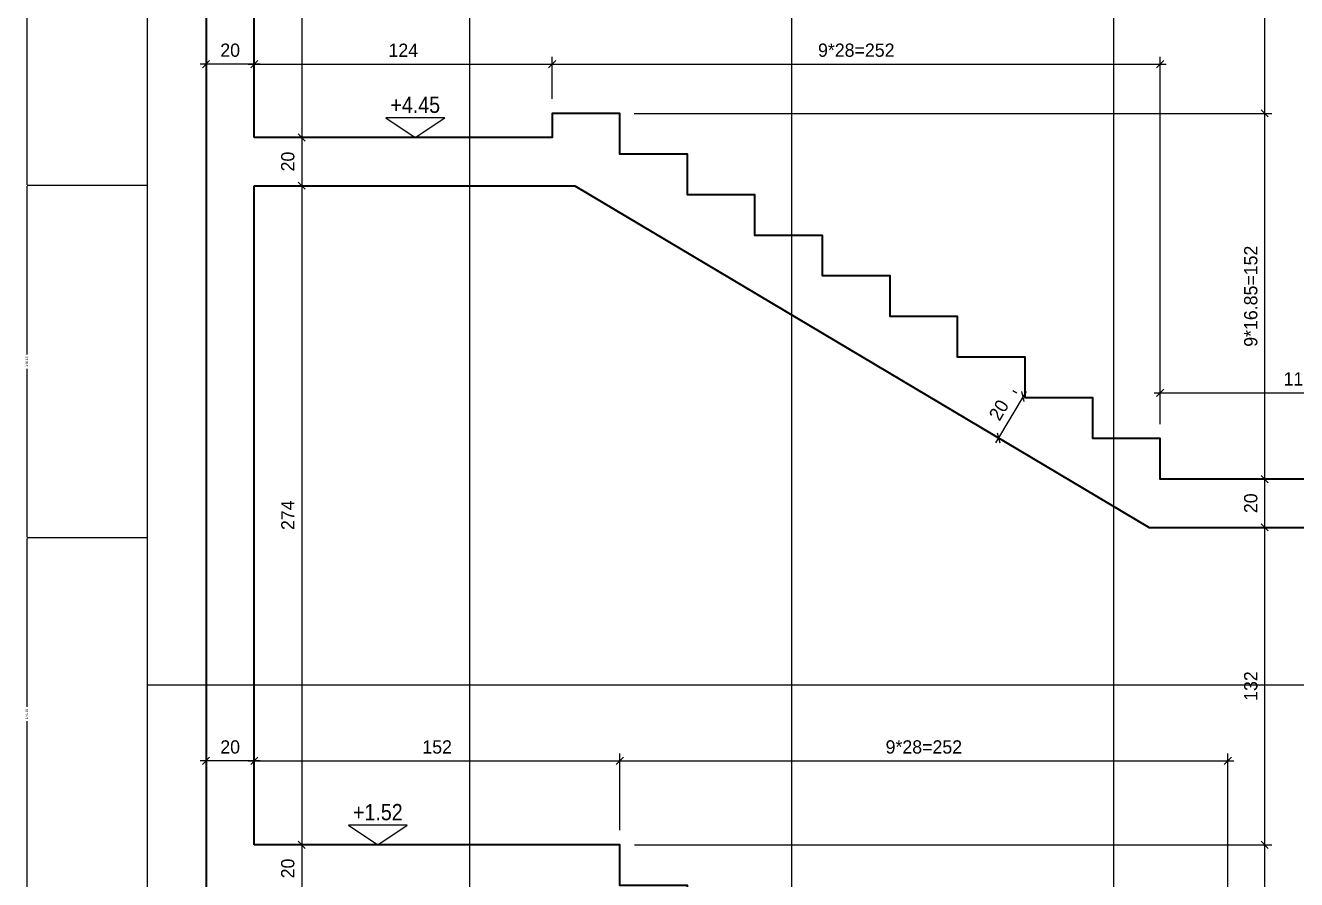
# Model space of a CAD drawing. Header units: inches. Extents: x -5298 to 11252, y 8210 to 22495.
# Drawn here: x 7526 to 8053, y 16194 to 16549 of the extents above; entities that cross this region are included whole.
import ezdxf
from ezdxf.enums import TextEntityAlignment as Align

# ---------------------------------------------------------------- set-up
doc = ezdxf.new("R2010")
doc.units = ezdxf.units.IN
doc.header["$LTSCALE"] = 55
doc.header["$MEASUREMENT"] = 0
doc.layers.get('Defpoints').update_dxf_attribs({"color": 40})
for name, color, linetype in [('BEAM', 3, 'Continuous'), ('dim', 2, 'Continuous'), ('otm-text', 1, 'Continuous'), ('P-lines', 3, 'Continuous')]:
    doc.layers.add(name, color=color, linetype=linetype)
doc.layers.add('W-Conc', color=3, linetype='Continuous', lineweight=40)
doc.styles.add('danmm', font='danmm.shx', dxfattribs={"width": 0.9})
doc.styles.add('HEBTXT', font='hebtxt-weld.shx')
doc.styles.add('ROMANS', font='romans')
doc.styles.get("Standard").update_dxf_attribs({"font": 'arial.ttf'})
doc.dimstyles.new('25', dxfattribs={"dimtxt": 5.5, "dimasz": 3, "dimexe": 3, "dimexo": 6, "dimgap": 3, "dimtad": 1, "dimdec": 0, "dimrnd": 0.5, "dimtxsty": 'HEBTXT', "dimblk1": 'OBLIQUE', "dimblk2": 'OBLIQUE', "dimsah": 1, "dimcen": 1, "dimdle": 2.5, "dimclre": 9, "dimclrt": 3, "dimazin": 3, "dimtfac": 1, "dimtdec": 0, "dimtix": 1, "dimtmove": 2, "dimatfit": 3, "dimldrblk": 'OBLIQUE'})
doc.dimstyles.get("Standard").update_dxf_attribs({"dimtxt": 2.5, "dimasz": 2.5, "dimexe": 1.25, "dimexo": 0.625, "dimtad": 1, "dimtxsty": 'Standard', "dimcen": 2.5, "dimazin": 3, "dimtfac": 1, "dimtmove": 0, "dimatfit": 3})

# ---------------------------------------------------------------- blocks, each defined once
blk = doc.blocks.new('MF1')
blk.add_lwpolyline([(30, 20), (0, 0), (-30, 20)], close=True)
at = {"style": 'ROMANS'}
blk.add_attdef('0', text='', height=6, dxfattribs=at).set_placement((0, 25), align=Align.CENTER)
blk = doc.blocks.new('_OBLIQUE')
at = {"color": 0, "linetype": 'ByBlock'}
blk.add_line((-0.5, -0.5), (0.5, 0.5), dxfattribs=at)
blk = doc.blocks.new('*D1332')
at = {"layer": 'Defpoints', "color": 0, "linetype": 'Continuous', "ltscale": 5, "transparency": 16777216}
for p in [(7940.18, 16394.16, 0.34), (7929.14, 16377.6), (7930.02, 16377.08, 0)]:
    blk.add_point(p, dxfattribs=at)
at = {"layer": 'dim', "color": 0, "linetype": 'Continuous', "lineweight": -2, "ltscale": 5, "transparency": 16777216}
blk.add_line((7940.59, 16396.83), (7927.86, 16375.45), dxfattribs=at)
at = {"layer": 'dim', "color": 9, "linetype": 'Continuous', "lineweight": -2, "ltscale": 5, "transparency": 16777216}
for p, q in [((7935.03, 16397.23), (7936.73, 16396.21)), ((7924.86, 16380.15), (7926.57, 16379.14))]:
    blk.add_line(p, q, dxfattribs=at)
at = {"layer": 'dim', "color": 0, "linetype": 'Continuous', "lineweight": -2, "ltscale": 5, "transparency": 16777216, "xscale": 3, "yscale": 3, "zscale": 3}
for p, rotation in [((7939.31, 16394.68), 59.23224426472048), ((7929.14, 16377.6), 239.2322442647205)]:
    blk.add_blockref('_OBLIQUE', p, dxfattribs=dict(at, rotation=rotation))
at = {"layer": 'dim', "color": 3, "linetype": 'Continuous', "ltscale": 5, "transparency": 16777216, "insert": (7929.29, 16389.08), "char_height": 5.5, "attachment_point": 5, "rotation": 59.2322, "style": 'HEBTXT'}
blk.add_mtext('\\A1;20', dxfattribs=at)
blk = doc.blocks.new('*D1347')
at = {"layer": 'Defpoints', "color": 0, "linetype": 'Continuous', "ltscale": 5, "transparency": 16777216}
for p in [(7644.09, 16782.16, -0.16), (7640.33, 16502.16), (7643.03, 16502.16, 0.34)]:
    blk.add_point(p, dxfattribs=at)
at = {"layer": 'dim', "color": 9, "linetype": 'Continuous', "lineweight": -2, "ltscale": 5, "transparency": 16777216}
for p, q in [((7638.09, 16782.16), (7637.33, 16782.16)), ((7637.03, 16502.16), (7637.33, 16502.16))]:
    blk.add_line(p, q, dxfattribs=at)
at = {"layer": 'dim', "color": 0, "linetype": 'Continuous', "lineweight": -2, "ltscale": 5, "transparency": 16777216}
blk.add_line((7640.33, 16784.66), (7640.33, 16499.66), dxfattribs=at)
at = {"layer": 'dim', "color": 0, "linetype": 'Continuous', "lineweight": -2, "ltscale": 5, "transparency": 16777216, "xscale": 3, "yscale": 3, "zscale": 3}
for p, rotation in [((7640.33, 16782.16), 90), ((7640.33, 16502.16), 270)]:
    blk.add_blockref('_OBLIQUE', p, dxfattribs=dict(at, rotation=rotation))
at = {"layer": 'dim', "color": 3, "linetype": 'Continuous', "ltscale": 5, "transparency": 16777216, "insert": (7634.58, 16642.16), "char_height": 5.5, "attachment_point": 5, "rotation": 90, "style": 'HEBTXT'}
blk.add_mtext('\\A1;280', dxfattribs=at)
blk = doc.blocks.new('*D1348')
at = {"layer": 'Defpoints', "color": 0, "linetype": 'Continuous', "ltscale": 5, "transparency": 16777216}
for p in [(7643.03, 16502.16, 0.34), (7640.33, 16482.16), (7643.82, 16482.16, 0)]:
    blk.add_point(p, dxfattribs=at)
at = {"layer": 'dim', "color": 9, "linetype": 'Continuous', "lineweight": -2, "ltscale": 5, "transparency": 16777216}
for p, q in [((7637.03, 16502.16), (7637.33, 16502.16)), ((7637.82, 16482.16), (7637.33, 16482.16))]:
    blk.add_line(p, q, dxfattribs=at)
at = {"layer": 'dim', "color": 0, "linetype": 'Continuous', "lineweight": -2, "ltscale": 5, "transparency": 16777216}
blk.add_line((7640.33, 16504.66), (7640.33, 16479.66), dxfattribs=at)
at = {"layer": 'dim', "color": 0, "linetype": 'Continuous', "lineweight": -2, "ltscale": 5, "transparency": 16777216, "xscale": 3, "yscale": 3, "zscale": 3}
for p, rotation in [((7640.33, 16502.16), 90), ((7640.33, 16482.16), 270)]:
    blk.add_blockref('_OBLIQUE', p, dxfattribs=dict(at, rotation=rotation))
at = {"layer": 'dim', "color": 3, "linetype": 'Continuous', "ltscale": 5, "transparency": 16777216, "insert": (7634.58, 16492.16), "char_height": 5.5, "attachment_point": 5, "rotation": 90, "style": 'HEBTXT'}
blk.add_mtext('\\A1;20', dxfattribs=at)
blk = doc.blocks.new('*D1349')
at = {"layer": 'Defpoints', "color": 0, "linetype": 'Continuous', "ltscale": 5, "transparency": 16777216}
for p in [(7643.82, 16482.16, 0), (7640.33, 16208.81), (7643.56, 16208.81, -0.31)]:
    blk.add_point(p, dxfattribs=at)
at = {"layer": 'dim', "color": 9, "linetype": 'Continuous', "lineweight": -2, "ltscale": 5, "transparency": 16777216}
for p, q in [((7637.82, 16482.16), (7637.33, 16482.16)), ((7637.56, 16208.81), (7637.33, 16208.81))]:
    blk.add_line(p, q, dxfattribs=at)
at = {"layer": 'dim', "color": 0, "linetype": 'Continuous', "lineweight": -2, "ltscale": 5, "transparency": 16777216}
blk.add_line((7640.33, 16484.66), (7640.33, 16206.31), dxfattribs=at)
at = {"layer": 'dim', "color": 0, "linetype": 'Continuous', "lineweight": -2, "ltscale": 5, "transparency": 16777216, "xscale": 3, "yscale": 3, "zscale": 3}
for p, rotation in [((7640.33, 16482.16), 90), ((7640.33, 16208.81), 270)]:
    blk.add_blockref('_OBLIQUE', p, dxfattribs=dict(at, rotation=rotation))
at = {"layer": 'dim', "color": 3, "linetype": 'Continuous', "ltscale": 5, "transparency": 16777216, "insert": (7634.58, 16345.48), "char_height": 5.5, "attachment_point": 5, "rotation": 90, "style": 'HEBTXT'}
blk.add_mtext('\\A1;274', dxfattribs=at)
blk = doc.blocks.new('*D1350')
at = {"layer": 'Defpoints', "color": 0, "linetype": 'Continuous', "ltscale": 5, "transparency": 16777216}
for p in [(7643.56, 16208.81, -0.31), (7640.33, 16189.16), (7642.64, 16189.16, -0.5)]:
    blk.add_point(p, dxfattribs=at)
at = {"layer": 'dim', "color": 9, "linetype": 'Continuous', "lineweight": -2, "ltscale": 5, "transparency": 16777216}
for p, q in [((7637.56, 16208.81), (7637.33, 16208.81)), ((7636.64, 16189.16), (7637.33, 16189.16))]:
    blk.add_line(p, q, dxfattribs=at)
at = {"layer": 'dim', "color": 0, "linetype": 'Continuous', "lineweight": -2, "ltscale": 5, "transparency": 16777216}
blk.add_line((7640.33, 16211.31), (7640.33, 16186.66), dxfattribs=at)
at = {"layer": 'dim', "color": 0, "linetype": 'Continuous', "lineweight": -2, "ltscale": 5, "transparency": 16777216, "xscale": 3, "yscale": 3, "zscale": 3}
for p, rotation in [((7640.33, 16208.81), 90), ((7640.33, 16189.16), 270)]:
    blk.add_blockref('_OBLIQUE', p, dxfattribs=dict(at, rotation=rotation))
at = {"layer": 'dim', "color": 3, "linetype": 'Continuous', "ltscale": 5, "transparency": 16777216, "insert": (7634.58, 16198.98), "char_height": 5.5, "attachment_point": 5, "rotation": 90, "style": 'HEBTXT'}
blk.add_mtext('\\A1;20', dxfattribs=at)
blk = doc.blocks.new('*D1356')
at = {"layer": 'Defpoints', "color": 0, "linetype": 'Continuous', "ltscale": 5, "transparency": 16777216}
for p in [(7772.21, 16208.81, -0.31), (8039.46, 16208.81), (8024.18, 16057.16, -0.31)]:
    blk.add_point(p, dxfattribs=at)
at = {"layer": 'dim', "color": 9, "linetype": 'Continuous', "lineweight": -2, "ltscale": 5, "transparency": 16777216}
for p, q in [((7778.21, 16208.81), (8042.46, 16208.81)), ((8030.18, 16057.16), (8042.46, 16057.16))]:
    blk.add_line(p, q, dxfattribs=at)
at = {"layer": 'dim', "color": 0, "linetype": 'Continuous', "lineweight": -2, "ltscale": 5, "transparency": 16777216}
blk.add_line((8039.46, 16054.66), (8039.46, 16211.31), dxfattribs=at)
at = {"layer": 'dim', "color": 0, "linetype": 'Continuous', "lineweight": -2, "ltscale": 5, "transparency": 16777216, "xscale": 3, "yscale": 3, "zscale": 3}
for p, rotation in [((8039.46, 16208.81), 90), ((8039.46, 16057.16), 270)]:
    blk.add_blockref('_OBLIQUE', p, dxfattribs=dict(at, rotation=rotation))
at = {"layer": 'dim', "color": 3, "linetype": 'Continuous', "ltscale": 5, "transparency": 16777216, "insert": (8033.71, 16132.98), "char_height": 5.5, "attachment_point": 5, "rotation": 90, "style": 'HEBTXT'}
blk.add_mtext('\\A1;9*16.85=152', dxfattribs=at)
blk = doc.blocks.new('*D1357')
at = {"layer": 'Defpoints', "color": 0, "linetype": 'Continuous', "ltscale": 5, "transparency": 16777216}
for p in [(8039.46, 16340.46), (8043.39, 16340.46, 0.15), (7772.21, 16208.81, -0.31)]:
    blk.add_point(p, dxfattribs=at)
at = {"layer": 'dim', "color": 9, "linetype": 'Continuous', "lineweight": -2, "ltscale": 5, "transparency": 16777216}
for p, q in [((8037.39, 16340.46), (8036.46, 16340.46)), ((7778.21, 16208.81), (8042.46, 16208.81))]:
    blk.add_line(p, q, dxfattribs=at)
at = {"layer": 'dim', "color": 0, "linetype": 'Continuous', "lineweight": -2, "ltscale": 5, "transparency": 16777216}
blk.add_line((8039.46, 16206.31), (8039.46, 16342.96), dxfattribs=at)
at = {"layer": 'dim', "color": 0, "linetype": 'Continuous', "lineweight": -2, "ltscale": 5, "transparency": 16777216, "xscale": 3, "yscale": 3, "zscale": 3}
for p, rotation in [((8039.46, 16340.46), 90), ((8039.46, 16208.81), 270)]:
    blk.add_blockref('_OBLIQUE', p, dxfattribs=dict(at, rotation=rotation))
at = {"layer": 'dim', "color": 3, "linetype": 'Continuous', "ltscale": 5, "transparency": 16777216, "insert": (8033.71, 16274.63), "char_height": 5.5, "attachment_point": 5, "rotation": 90, "style": 'HEBTXT'}
blk.add_mtext('\\A1;132', dxfattribs=at)
blk = doc.blocks.new('*D1358')
at = {"layer": 'Defpoints', "color": 0, "linetype": 'Continuous', "ltscale": 5, "transparency": 16777216}
for p in [(8039.46, 16360.46), (8042.53, 16360.46, 0.34), (8043.39, 16340.46, 0.15)]:
    blk.add_point(p, dxfattribs=at)
at = {"layer": 'dim', "color": 9, "linetype": 'Continuous', "lineweight": -2, "ltscale": 5, "transparency": 16777216}
for p, q in [((8036.53, 16360.46), (8036.46, 16360.46)), ((8037.39, 16340.46), (8036.46, 16340.46))]:
    blk.add_line(p, q, dxfattribs=at)
at = {"layer": 'dim', "color": 0, "linetype": 'Continuous', "lineweight": -2, "ltscale": 5, "transparency": 16777216}
blk.add_line((8039.46, 16337.96), (8039.46, 16362.96), dxfattribs=at)
at = {"layer": 'dim', "color": 0, "linetype": 'Continuous', "lineweight": -2, "ltscale": 5, "transparency": 16777216, "xscale": 3, "yscale": 3, "zscale": 3}
for p, rotation in [((8039.46, 16360.46), 90), ((8039.46, 16340.46), 270)]:
    blk.add_blockref('_OBLIQUE', p, dxfattribs=dict(at, rotation=rotation))
at = {"layer": 'dim', "color": 3, "linetype": 'Continuous', "ltscale": 5, "transparency": 16777216, "insert": (8033.71, 16350.46), "char_height": 5.5, "attachment_point": 5, "rotation": 90, "style": 'HEBTXT'}
blk.add_mtext('\\A1;20', dxfattribs=at)
blk = doc.blocks.new('*D1374')
at = {"layer": 'Defpoints', "color": 0, "linetype": 'Continuous', "ltscale": 5, "transparency": 16777216}
for p in [(7772.18, 16512.16, 0.34), (8039.46, 16512.16), (8042.53, 16360.46, 0.34)]:
    blk.add_point(p, dxfattribs=at)
at = {"layer": 'dim', "color": 9, "linetype": 'Continuous', "lineweight": -2, "ltscale": 5, "transparency": 16777216}
for p, q in [((7778.18, 16512.16), (8042.46, 16512.16)), ((8036.53, 16360.46), (8036.46, 16360.46))]:
    blk.add_line(p, q, dxfattribs=at)
at = {"layer": 'dim', "color": 0, "linetype": 'Continuous', "lineweight": -2, "ltscale": 5, "transparency": 16777216}
blk.add_line((8039.46, 16357.96), (8039.46, 16514.66), dxfattribs=at)
at = {"layer": 'dim', "color": 0, "linetype": 'Continuous', "lineweight": -2, "ltscale": 5, "transparency": 16777216, "xscale": 3, "yscale": 3, "zscale": 3}
for p, rotation in [((8039.46, 16512.16), 90), ((8039.46, 16360.46), 270)]:
    blk.add_blockref('_OBLIQUE', p, dxfattribs=dict(at, rotation=rotation))
at = {"layer": 'dim', "color": 3, "linetype": 'Continuous', "ltscale": 5, "transparency": 16777216, "insert": (8033.71, 16436.31), "char_height": 5.5, "attachment_point": 5, "rotation": 90, "style": 'HEBTXT'}
blk.add_mtext('\\A1;9*16.85=152', dxfattribs=at)
blk = doc.blocks.new('*D1375')
at = {"layer": 'Defpoints', "color": 0, "linetype": 'Continuous', "ltscale": 5, "transparency": 16777216}
for p in [(8039.46, 16642.16), (8044.58, 16642.16, -0.16), (7772.18, 16512.16, 0.34)]:
    blk.add_point(p, dxfattribs=at)
at = {"layer": 'dim', "color": 0, "linetype": 'Continuous', "lineweight": -2, "ltscale": 5, "transparency": 16777216}
blk.add_line((8039.46, 16509.66), (8039.46, 16644.66), dxfattribs=at)
at = {"layer": 'dim', "color": 9, "linetype": 'Continuous', "lineweight": -2, "ltscale": 5, "transparency": 16777216}
for p, q in [((8038.58, 16642.16), (8036.46, 16642.16)), ((7778.18, 16512.16), (8042.46, 16512.16))]:
    blk.add_line(p, q, dxfattribs=at)
at = {"layer": 'dim', "color": 0, "linetype": 'Continuous', "lineweight": -2, "ltscale": 5, "transparency": 16777216, "xscale": 3, "yscale": 3, "zscale": 3}
for p, rotation in [((8039.46, 16642.16), 90), ((8039.46, 16512.16), 270)]:
    blk.add_blockref('_OBLIQUE', p, dxfattribs=dict(at, rotation=rotation))
at = {"layer": 'dim', "color": 3, "linetype": 'Continuous', "ltscale": 5, "transparency": 16777216, "insert": (8033.71, 16577.16), "char_height": 5.5, "attachment_point": 5, "rotation": 90, "style": 'HEBTXT'}
blk.add_mtext('\\A1;130', dxfattribs=at)
blk = doc.blocks.new('*D1406')
at = {"layer": 'Defpoints', "color": 0, "linetype": 'Continuous', "ltscale": 5, "transparency": 16777216}
for p in [(7772.21, 16243.6), (7620.68, 16220.24, 0.05), (7772.21, 16208.81, -0.31)]:
    blk.add_point(p, dxfattribs=at)
at = {"layer": 'dim', "color": 0, "linetype": 'Continuous', "lineweight": -2, "ltscale": 5, "transparency": 16777216}
blk.add_line((7618.18, 16243.6), (7774.71, 16243.6), dxfattribs=at)
at = {"layer": 'dim', "color": 9, "linetype": 'Continuous', "lineweight": -2, "ltscale": 5, "transparency": 16777216}
for p, q in [((7620.68, 16226.24), (7620.68, 16246.6)), ((7772.21, 16214.81), (7772.21, 16246.6))]:
    blk.add_line(p, q, dxfattribs=at)
at = {"layer": 'dim', "color": 0, "linetype": 'Continuous', "lineweight": -2, "ltscale": 5, "transparency": 16777216, "xscale": 3, "yscale": 3, "zscale": 3, "rotation": 180}
blk.add_blockref('_OBLIQUE', (7620.68, 16243.6), dxfattribs=at)
at = {"layer": 'dim', "color": 0, "linetype": 'Continuous', "lineweight": -2, "ltscale": 5, "transparency": 16777216, "xscale": 3, "yscale": 3, "zscale": 3}
blk.add_blockref('_OBLIQUE', (7772.21, 16243.6), dxfattribs=at)
at = {"layer": 'dim', "color": 3, "linetype": 'Continuous', "ltscale": 5, "transparency": 16777216, "insert": (7696.45, 16249.35), "char_height": 5.5, "attachment_point": 5, "style": 'HEBTXT'}
blk.add_mtext('\\A1;152', dxfattribs=at)
blk = doc.blocks.new('*D1386')
at = {"layer": 'Defpoints', "color": 0, "linetype": 'Continuous', "ltscale": 5, "transparency": 16777216}
for p in [(7600.68, 16243.6), (7600.68, 16231.83, 0.04), (7620.68, 16220.24, 0.05)]:
    blk.add_point(p, dxfattribs=at)
at = {"layer": 'dim', "color": 0, "linetype": 'Continuous', "lineweight": -2, "ltscale": 5, "transparency": 16777216}
blk.add_line((7623.18, 16243.6), (7598.18, 16243.6), dxfattribs=at)
at = {"layer": 'dim', "color": 9, "linetype": 'Continuous', "lineweight": -2, "ltscale": 5, "transparency": 16777216}
for p, q in [((7600.68, 16237.83), (7600.68, 16246.6)), ((7620.68, 16226.24), (7620.68, 16246.6))]:
    blk.add_line(p, q, dxfattribs=at)
at = {"layer": 'dim', "color": 0, "linetype": 'Continuous', "lineweight": -2, "ltscale": 5, "transparency": 16777216, "xscale": 3, "yscale": 3, "zscale": 3, "rotation": 180}
blk.add_blockref('_OBLIQUE', (7600.68, 16243.6), dxfattribs=at)
at = {"layer": 'dim', "color": 0, "linetype": 'Continuous', "lineweight": -2, "ltscale": 5, "transparency": 16777216, "xscale": 3, "yscale": 3, "zscale": 3}
blk.add_blockref('_OBLIQUE', (7620.68, 16243.6), dxfattribs=at)
at = {"layer": 'dim', "color": 3, "linetype": 'Continuous', "ltscale": 5, "transparency": 16777216, "insert": (7610.68, 16249.35), "char_height": 5.5, "attachment_point": 5, "style": 'HEBTXT'}
blk.add_mtext('\\A1;20', dxfattribs=at)
blk = doc.blocks.new('*D1319')
at = {"layer": 'Defpoints', "color": 0, "linetype": 'Continuous', "ltscale": 5, "transparency": 16777216}
for p in [(8024.18, 16243.6), (7772.21, 16208.81, -0.31), (8024.18, 16057.16, -0.31)]:
    blk.add_point(p, dxfattribs=at)
at = {"layer": 'dim', "color": 0, "linetype": 'Continuous', "lineweight": -2, "ltscale": 5, "transparency": 16777216}
blk.add_line((7769.71, 16243.6), (8026.68, 16243.6), dxfattribs=at)
at = {"layer": 'dim', "color": 9, "linetype": 'Continuous', "lineweight": -2, "ltscale": 5, "transparency": 16777216}
for p, q in [((7772.21, 16214.81), (7772.21, 16246.6)), ((8024.18, 16063.16), (8024.18, 16246.6))]:
    blk.add_line(p, q, dxfattribs=at)
at = {"layer": 'dim', "color": 0, "linetype": 'Continuous', "lineweight": -2, "ltscale": 5, "transparency": 16777216, "xscale": 3, "yscale": 3, "zscale": 3, "rotation": 180}
blk.add_blockref('_OBLIQUE', (7772.21, 16243.6), dxfattribs=at)
at = {"layer": 'dim', "color": 0, "linetype": 'Continuous', "lineweight": -2, "ltscale": 5, "transparency": 16777216, "xscale": 3, "yscale": 3, "zscale": 3}
blk.add_blockref('_OBLIQUE', (8024.18, 16243.6), dxfattribs=at)
at = {"layer": 'dim', "color": 3, "linetype": 'Continuous', "ltscale": 5, "transparency": 16777216, "insert": (7898.19, 16249.35), "char_height": 5.5, "attachment_point": 5, "style": 'HEBTXT'}
blk.add_mtext('\\A1;9*28=252', dxfattribs=at)
blk = doc.blocks.new('*D1388')
at = {"layer": 'Defpoints', "color": 0, "linetype": 'Continuous', "ltscale": 5, "transparency": 16777216}
for p in [(7744.18, 16532.57), (7744.18, 16512.16, 0.34), (7620.68, 16502.16, 0.02)]:
    blk.add_point(p, dxfattribs=at)
at = {"layer": 'dim', "color": 9, "linetype": 'Continuous', "lineweight": -2, "ltscale": 5, "transparency": 16777216}
for p, q in [((7620.68, 16508.16), (7620.68, 16535.57)), ((7744.18, 16518.16), (7744.18, 16535.57))]:
    blk.add_line(p, q, dxfattribs=at)
at = {"layer": 'dim', "color": 0, "linetype": 'Continuous', "lineweight": -2, "ltscale": 5, "transparency": 16777216}
blk.add_line((7618.18, 16532.57), (7746.68, 16532.57), dxfattribs=at)
at = {"layer": 'dim', "color": 0, "linetype": 'Continuous', "lineweight": -2, "ltscale": 5, "transparency": 16777216, "xscale": 3, "yscale": 3, "zscale": 3, "rotation": 180}
blk.add_blockref('_OBLIQUE', (7620.68, 16532.57), dxfattribs=at)
at = {"layer": 'dim', "color": 0, "linetype": 'Continuous', "lineweight": -2, "ltscale": 5, "transparency": 16777216, "xscale": 3, "yscale": 3, "zscale": 3}
blk.add_blockref('_OBLIQUE', (7744.18, 16532.57), dxfattribs=at)
at = {"layer": 'dim', "color": 3, "linetype": 'Continuous', "ltscale": 5, "transparency": 16777216, "insert": (7682.43, 16538.32), "char_height": 5.5, "attachment_point": 5, "style": 'HEBTXT'}
blk.add_mtext('\\A1;124', dxfattribs=at)
blk = doc.blocks.new('*D1389')
at = {"layer": 'Defpoints', "color": 0, "linetype": 'Continuous', "ltscale": 5, "transparency": 16777216}
for p in [(7600.68, 16532.57), (7600.68, 16525.91, 0.01), (7620.68, 16502.16, 0.02)]:
    blk.add_point(p, dxfattribs=at)
at = {"layer": 'dim', "color": 9, "linetype": 'Continuous', "lineweight": -2, "ltscale": 5, "transparency": 16777216}
for p, q in [((7600.68, 16531.91), (7600.68, 16535.57)), ((7620.68, 16508.16), (7620.68, 16535.57))]:
    blk.add_line(p, q, dxfattribs=at)
at = {"layer": 'dim', "color": 0, "linetype": 'Continuous', "lineweight": -2, "ltscale": 5, "transparency": 16777216}
blk.add_line((7623.18, 16532.57), (7598.18, 16532.57), dxfattribs=at)
at = {"layer": 'dim', "color": 0, "linetype": 'Continuous', "lineweight": -2, "ltscale": 5, "transparency": 16777216, "xscale": 3, "yscale": 3, "zscale": 3, "rotation": 180}
blk.add_blockref('_OBLIQUE', (7600.68, 16532.57), dxfattribs=at)
at = {"layer": 'dim', "color": 0, "linetype": 'Continuous', "lineweight": -2, "ltscale": 5, "transparency": 16777216, "xscale": 3, "yscale": 3, "zscale": 3}
blk.add_blockref('_OBLIQUE', (7620.68, 16532.57), dxfattribs=at)
at = {"layer": 'dim', "color": 3, "linetype": 'Continuous', "ltscale": 5, "transparency": 16777216, "insert": (7610.68, 16538.32), "char_height": 5.5, "attachment_point": 5, "style": 'HEBTXT'}
blk.add_mtext('\\A1;20', dxfattribs=at)
blk = doc.blocks.new('*D1407')
at = {"layer": 'Defpoints', "color": 0, "linetype": 'Continuous', "ltscale": 5, "transparency": 16777216}
for p in [(7996.18, 16532.57), (7744.18, 16512.16, 0.34), (7996.18, 16377.31, 0.34)]:
    blk.add_point(p, dxfattribs=at)
at = {"layer": 'dim', "color": 9, "linetype": 'Continuous', "lineweight": -2, "ltscale": 5, "transparency": 16777216}
for p, q in [((7744.18, 16518.16), (7744.18, 16535.57)), ((7996.18, 16383.31), (7996.18, 16535.57))]:
    blk.add_line(p, q, dxfattribs=at)
at = {"layer": 'dim', "color": 0, "linetype": 'Continuous', "lineweight": -2, "ltscale": 5, "transparency": 16777216}
blk.add_line((7741.68, 16532.57), (7998.68, 16532.57), dxfattribs=at)
at = {"layer": 'dim', "color": 0, "linetype": 'Continuous', "lineweight": -2, "ltscale": 5, "transparency": 16777216, "xscale": 3, "yscale": 3, "zscale": 3, "rotation": 180}
blk.add_blockref('_OBLIQUE', (7744.18, 16532.57), dxfattribs=at)
at = {"layer": 'dim', "color": 0, "linetype": 'Continuous', "lineweight": -2, "ltscale": 5, "transparency": 16777216, "xscale": 3, "yscale": 3, "zscale": 3}
blk.add_blockref('_OBLIQUE', (7996.18, 16532.57), dxfattribs=at)
at = {"layer": 'dim', "color": 3, "linetype": 'Continuous', "ltscale": 5, "transparency": 16777216, "insert": (7870.18, 16538.32), "char_height": 5.5, "attachment_point": 5, "style": 'HEBTXT'}
blk.add_mtext('\\A1;9*28=252', dxfattribs=at)
blk = doc.blocks.new('*D1408')
at = {"layer": 'Defpoints', "color": 0, "linetype": 'Continuous', "ltscale": 5, "transparency": 16777216}
for p in [(8110.68, 16396.24), (7996.18, 16377.31, 0.34), (8110.68, 16377.31, 0.34)]:
    blk.add_point(p, dxfattribs=at)
at = {"layer": 'dim', "color": 0, "linetype": 'Continuous', "lineweight": -2, "ltscale": 5, "transparency": 16777216}
blk.add_line((7993.68, 16396.24), (8113.18, 16396.24), dxfattribs=at)
at = {"layer": 'dim', "color": 9, "linetype": 'Continuous', "lineweight": -2, "ltscale": 5, "transparency": 16777216}
for p, q in [((7996.18, 16383.31), (7996.18, 16399.24)), ((8110.68, 16383.31), (8110.68, 16399.24))]:
    blk.add_line(p, q, dxfattribs=at)
at = {"layer": 'dim', "color": 0, "linetype": 'Continuous', "lineweight": -2, "ltscale": 5, "transparency": 16777216, "xscale": 3, "yscale": 3, "zscale": 3, "rotation": 180}
blk.add_blockref('_OBLIQUE', (7996.18, 16396.24), dxfattribs=at)
at = {"layer": 'dim', "color": 0, "linetype": 'Continuous', "lineweight": -2, "ltscale": 5, "transparency": 16777216, "xscale": 3, "yscale": 3, "zscale": 3}
blk.add_blockref('_OBLIQUE', (8110.68, 16396.24), dxfattribs=at)
at = {"layer": 'dim', "color": 3, "linetype": 'Continuous', "ltscale": 5, "transparency": 16777216, "insert": (8053.43, 16401.99), "char_height": 5.5, "attachment_point": 5, "style": 'HEBTXT'}
blk.add_mtext('\\A1;115', dxfattribs=at)
blk = doc.blocks.new('_CLOSEDFILLED')
at = {"color": 0, "linetype": 'BYBLOCK'}
blk.add_solid([(-1, 0.2), (0, 0), (-1, -0.2)], dxfattribs=at)
blk = doc.blocks.new('*D125')
at = {"color": 2}
for p, q in [((7576.48, 16336.1), (7526.48, 16336.1)), ((7526.48, 16266.03), (7526.48, 16335.85)), ((7526.48, 16190.21), (7526.48, 16260.03)), ((7576.48, 16189.96), (7526.48, 16189.96))]:
    blk.add_line(p, q, dxfattribs=at)
at = {"layer": 'Defpoints'}
for p in [(7576.48, 16336.1), (7526.48, 16189.96), (7576.48, 16189.96)]:
    blk.add_point(p, dxfattribs=at)
at = {"layer": 'dim', "color": 2, "xscale": 0.25, "yscale": 0.25}
for p, rotation in [((7526.48, 16336.1), 90), ((7526.48, 16189.96), 270)]:
    blk.add_blockref('_CLOSEDFILLED', p, dxfattribs=dict(at, rotation=rotation))
at = {"layer": 'dim', "color": 0, "insert": (7526.48, 16263.03), "char_height": 1, "attachment_point": 5, "rotation": 90}
blk.add_mtext('146,15', dxfattribs=at)
blk = doc.blocks.new('*D126')
at = {"color": 2}
for p, q in [((7576.48, 16482.25), (7526.48, 16482.25)), ((7526.48, 16412.18), (7526.48, 16482)), ((7526.48, 16336.35), (7526.48, 16406.18)), ((7576.48, 16336.1), (7526.48, 16336.1))]:
    blk.add_line(p, q, dxfattribs=at)
at = {"layer": 'Defpoints'}
for p in [(7576.48, 16482.25), (7526.48, 16336.1), (7576.48, 16336.1)]:
    blk.add_point(p, dxfattribs=at)
at = {"layer": 'dim', "color": 2, "xscale": 0.25, "yscale": 0.25}
for p, rotation in [((7526.48, 16482.25), 90), ((7526.48, 16336.1), 270)]:
    blk.add_blockref('_CLOSEDFILLED', p, dxfattribs=dict(at, rotation=rotation))
at = {"layer": 'dim', "color": 0, "insert": (7526.48, 16409.18), "char_height": 1, "attachment_point": 5, "rotation": 90}
blk.add_mtext('146,15', dxfattribs=at)
blk = doc.blocks.new('*D127')
at = {"color": 2}
for p, q in [((7576.48, 16628.4), (7526.48, 16628.4)), ((7526.48, 16558.32), (7526.48, 16628.15)), ((7526.48, 16482.5), (7526.48, 16552.32)), ((7576.48, 16482.25), (7526.48, 16482.25))]:
    blk.add_line(p, q, dxfattribs=at)
at = {"layer": 'Defpoints'}
for p in [(7576.48, 16628.4), (7526.48, 16482.25), (7576.48, 16482.25)]:
    blk.add_point(p, dxfattribs=at)
at = {"layer": 'dim', "color": 2, "xscale": 0.25, "yscale": 0.25}
for p, rotation in [((7526.48, 16628.4), 90), ((7526.48, 16482.25), 270)]:
    blk.add_blockref('_CLOSEDFILLED', p, dxfattribs=dict(at, rotation=rotation))
at = {"layer": 'dim', "color": 0, "insert": (7526.48, 16555.32), "char_height": 1, "attachment_point": 5, "rotation": 90}
blk.add_mtext('146,15', dxfattribs=at)

msp = doc.modelspace()

# ---------------------------------------------------------------- linework, layer by layer
at = {"layer": 'BEAM', "color": 5}
for p, q in [((7576.475, 11513.244), (7576.475, 18236.017)), ((7709.969, 11513.244), (7709.969, 18236.017)), ((7843.463, 11513.244), (7843.463, 18236.017)), ((7976.957, 11513.244), (7976.957, 18236.017)), ((7576.475, 16275.208), (10780.328, 16275.208))]:
    msp.add_line(p, q, dxfattribs=at)
at = {"layer": 'W-Conc', "ltscale": 5}
for p, q in [((7600.68, 16869.685, -0.473), (7600.68, 15127.16, -0.296)), ((7620.685, 16502.16, -0.429), (7620.685, 16782.16, -0.459)), ((7620.685, 16482.16, -0.451), (7753.523, 16482.16, -0.451)), ((7620.685, 16208.81, -0.398), (7620.685, 16482.16, -0.427)), ((7753.523, 16482.16, -0.451), (7991.531, 16340.46, -0.451)), ((7991.531, 16340.46, -0.451), (8110.685, 16340.46, -0.105))]:
    msp.add_line(p, q, dxfattribs=at)
for points, elevation in [([(8110.685, 16360.46), (7996.176, 16360.46), (7996.176, 16377.31), (7968.184, 16377.31), (7968.184, 16394.16), (7940.184, 16394.16), (7940.184, 16411.01), (7912.184, 16411.01), (7912.184, 16427.86), (7884.184, 16427.86), (7884.184, 16444.71), (7856.184, 16444.71), (7856.184, 16461.56), (7828.184, 16461.56), (7828.184, 16478.41), (7800.184, 16478.41), (7800.184, 16495.26), (7772.184, 16495.26), (7772.184, 16512.16), (7744.184, 16512.16), (7744.184, 16502.16), (7620.685, 16502.16)], -0.107), ([(8110.685, 16047.16), (8024.176, 16047.16), (8024.176, 16057.16), (7996.176, 16057.16), (7996.176, 16074.01), (7968.176, 16074.01), (7968.176, 16090.86), (7940.184, 16090.86), (7940.184, 16107.71), (7912.184, 16107.71), (7912.184, 16124.56), (7884.192, 16124.56), (7884.192, 16141.41), (7856.192, 16141.41), (7856.192, 16158.26), (7828.184, 16158.26), (7828.2, 16175.11), (7800.2, 16175.11), (7800.184, 16191.96), (7772.184, 16191.96), (7772.208, 16208.81), (7620.685, 16208.81)], -0.762)]:
    msp.add_lwpolyline(points, dxfattribs=dict(at, elevation=elevation))

# ---------------------------------------------------------------- block references
at = {"layer": 'P-lines', "color": 3}
ref = msp.add_blockref('MF1', (7687.402, 16502.16, -0.107), dxfattribs=dict(at, xscale=-0.4065600000089035, yscale=0.4065600000089035, zscale=0.4065600000089035))
ref.add_attrib('-3.25', '+4.45', dxfattribs={"layer": 'otm-text', "height": 6.75, "style": 'danmm', "width": 0.9}).set_placement((7687.402, 16512.324, -0.107), align=Align.CENTER)
ref = msp.add_blockref('MF1', (7671.893, 16208.81, -0.762), dxfattribs=dict(at, xscale=-0.4065600000089035, yscale=0.4065600000089035, zscale=0.4065600000089035))
ref.add_attrib('-3.25', '+1.52', dxfattribs={"layer": 'otm-text', "height": 6.75, "style": 'danmm', "width": 0.9}).set_placement((7671.893, 16218.974, -0.762), align=Align.CENTER)

# ---------------------------------------------------------------- dimensions: what is measured, and where the dimension line sits
at = {"layer": 'dim', "linetype": 'Continuous', "ltscale": 5}
for base, p1, p2, picture, middle in [((7640.329, 16502.16, -0.451), (7644.093, 16782.16, -0.616), (7643.03, 16502.16, -0.107), '*D1347', (7634.579, 16642.16, -0.451)), ((8039.464, 16642.16, -0.451), (7772.184, 16512.16, -0.107), (8044.576, 16642.16, -0.616), '*D1375', (8033.714, 16577.16, -0.451)), ((7640.329, 16482.16, -0.451), (7643.03, 16502.16, -0.107), (7643.822, 16482.16, -0.451), '*D1348', (7634.579, 16492.16, -0.451)), ((7640.329, 16208.81, -0.451), (7643.822, 16482.16, -0.451), (7643.556, 16208.81, -0.762), '*D1349', (7634.579, 16345.485, -0.451)), ((8039.464, 16360.46, -0.451), (8043.392, 16340.46, -0.301), (8042.534, 16360.46, -0.107), '*D1358', (8033.714, 16350.46, -0.451)), ((8039.464, 16340.46, -0.451), (7772.208, 16208.81, -0.762), (8043.392, 16340.46, -0.301), '*D1357', (8033.714, 16274.635, -0.451)), ((7640.329, 16189.16, -0.451), (7643.556, 16208.81, -0.762), (7642.64, 16189.16, -0.954), '*D1350', (7634.579, 16198.985, -0.451))]:
    dim = msp.add_linear_dim(base=base, p1=p1, p2=p2, angle=90, dimstyle='25', dxfattribs=at)
    dim.commit()
    dim.dimension.update_dxf_attribs({"geometry": picture, "text_midpoint": middle})
at = {"layer": 'dim', "color": 2}
for base, p1, p2, picture, middle in [((7526.475, 16482.25), (7576.475, 16482.25), (7576.475, 16628.398), '*D127', (7526.475, 16555.324)), ((7526.475, 16336.103), (7576.475, 16336.103), (7576.475, 16482.25), '*D126', (7526.475, 16409.177)), ((7526.475, 16189.956), (7576.475, 16189.956), (7576.475, 16336.103), '*D125', (7526.475, 16263.029))]:
    dim = msp.add_linear_dim(base=base, p1=p1, p2=p2, angle=90, dimstyle='Standard', dxfattribs=at)
    dim.commit()
    dim.dimension.update_dxf_attribs({"geometry": picture, "text_midpoint": middle})
at = {"layer": 'dim', "linetype": 'Continuous', "ltscale": 5}
for base, p1, p2, picture, middle in [((7600.68, 16532.571, -0.451), (7620.685, 16502.16, -0.429), (7600.68, 16525.91, -0.438), '*D1389', (7610.683, 16538.321, -0.451)), ((7744.184, 16532.571, -0.451), (7620.685, 16502.16, -0.429), (7744.184, 16512.16, -0.107), '*D1388', (7682.434, 16538.321, -0.451)), ((8110.685, 16396.243, -0.451), (7996.176, 16377.31, -0.107), (8110.685, 16377.31, -0.109), '*D1408', (8053.43, 16401.993, -0.451)), ((7600.68, 16243.6, -0.451), (7620.685, 16220.243, -0.399), (7600.68, 16231.831, -0.408), '*D1386', (7610.683, 16249.35, -0.451)), ((7772.208, 16243.6, -0.451), (7620.685, 16220.243, -0.399), (7772.208, 16208.81, -0.762), '*D1406', (7696.446, 16249.35, -0.451))]:
    dim = msp.add_linear_dim(base=base, p1=p1, p2=p2, dimstyle='25', dxfattribs=at)
    dim.commit()
    dim.dimension.update_dxf_attribs({"geometry": picture, "text_midpoint": middle})
for base, p1, p2, picture, middle in [((7996.176, 16532.571, -0.451), (7744.184, 16512.16, -0.107), (7996.176, 16377.31, -0.107), '*D1407', (7870.18, 16538.321, -0.451)), ((8024.176, 16243.6, -0.451), (7772.208, 16208.81, -0.762), (8024.176, 16057.16, -0.762), '*D1319', (7898.192, 16249.35, -0.451))]:
    dim = msp.add_linear_dim(base=base, p1=p1, p2=p2, text='9*28=<>', dimstyle='25', dxfattribs=at)
    dim.commit()
    dim.dimension.update_dxf_attribs({"geometry": picture, "text_midpoint": middle})
for base, p1, p2, picture, middle in [((8039.464, 16512.16, -0.451), (8042.534, 16360.46, -0.107), (7772.184, 16512.16, -0.107), '*D1374', (8033.714, 16436.31, -0.451)), ((8039.464, 16208.81, -0.451), (8024.176, 16057.16, -0.762), (7772.208, 16208.81, -0.762), '*D1356', (8033.714, 16132.985, -0.451))]:
    dim = msp.add_linear_dim(base=base, p1=p1, p2=p2, angle=90, text='9*16.85=<>', dimstyle='25', dxfattribs=at)
    dim.commit()
    dim.dimension.update_dxf_attribs({"geometry": picture, "text_midpoint": middle})
dim = msp.add_aligned_dim(p1=(7940.184, 16394.16, -0.107), p2=(7930.017, 16377.083, -0.451), distance=-1.017, dimstyle='25', dxfattribs=at)
dim.commit()
dim.dimension.update_dxf_attribs({"geometry": '*D1332', "text_midpoint": (7929.286, 16389.083, -0.451)})

doc.saveas('drawing.dxf')
